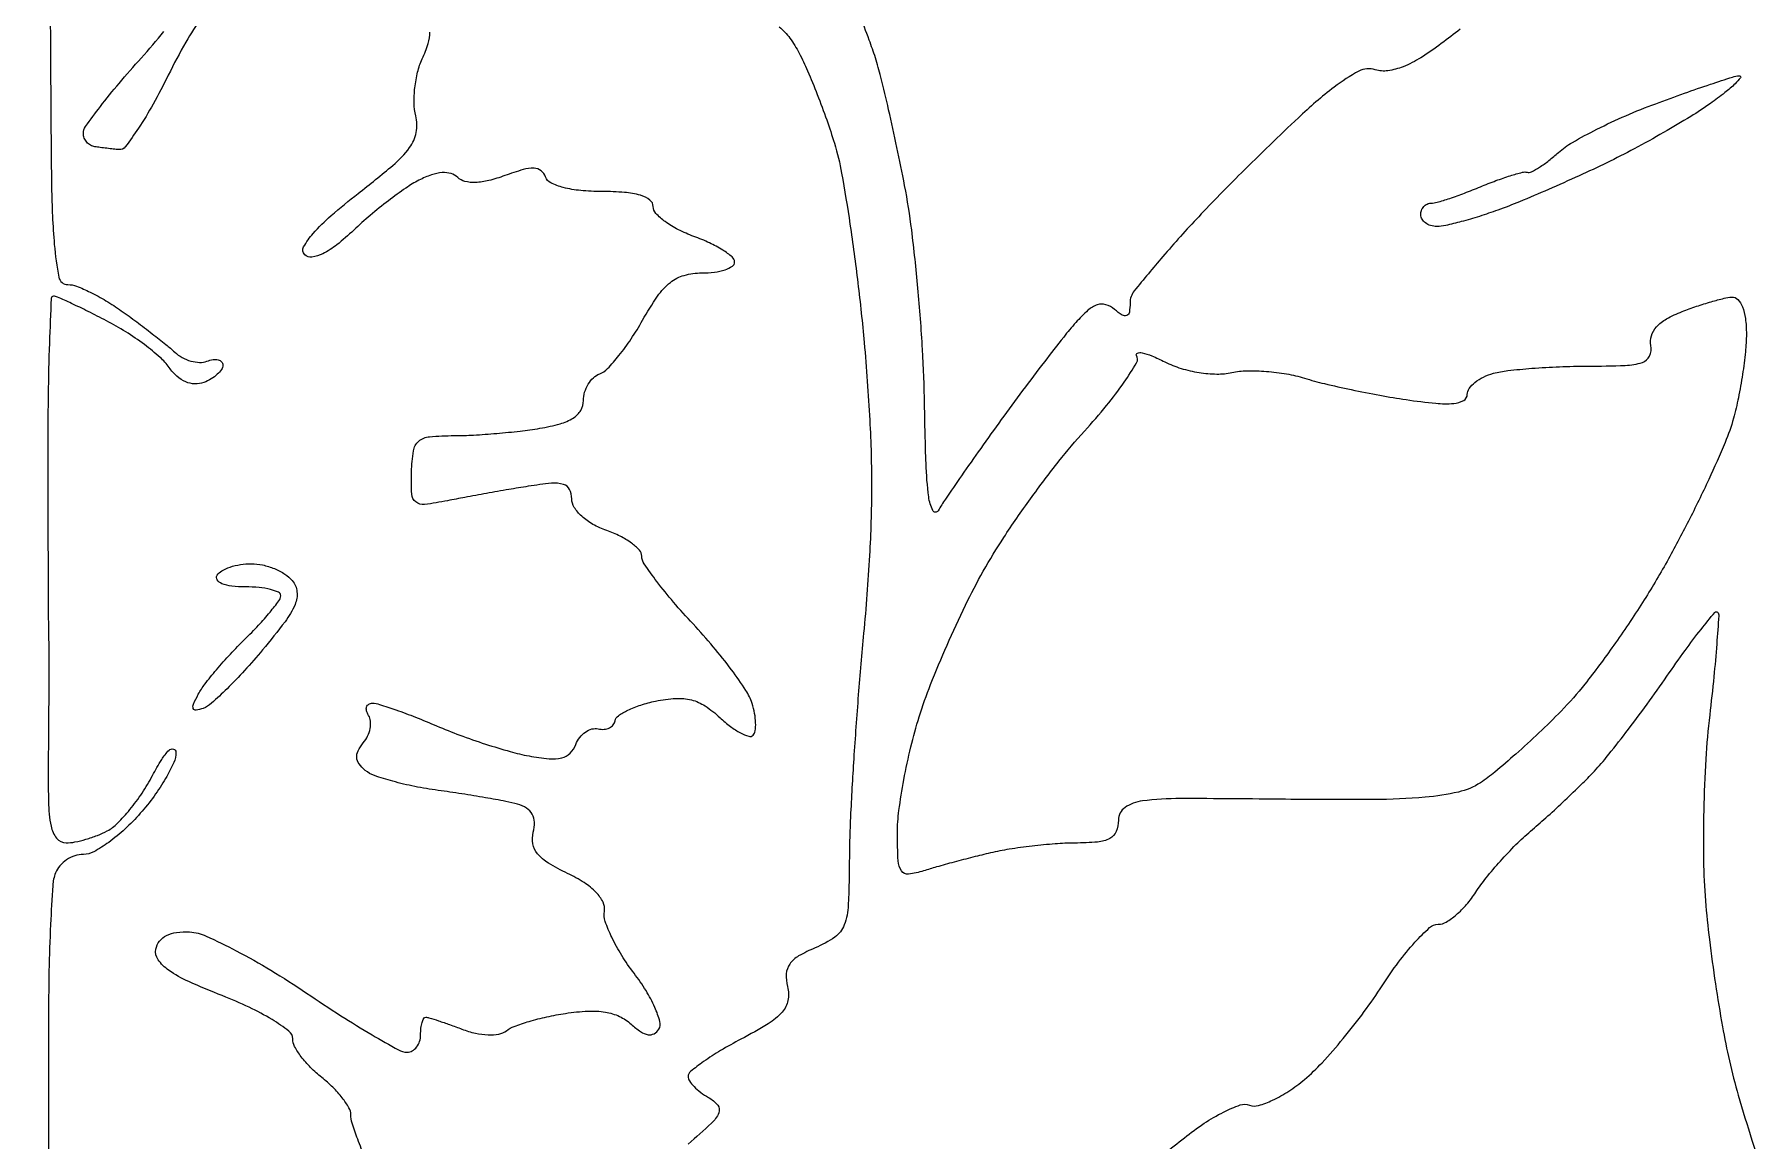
# Model space of a CAD drawing. Extents: x 0 to 102, y 0 to 135.
# Drawn here: x 58.1 to 70.61, y 82.1 to 90.14 of the extents above; entities that cross this region are included whole.
import ezdxf

# ---------------------------------------------------------------- set-up
doc = ezdxf.new("R2010")
doc.units = 0
doc.header["$MEASUREMENT"] = 0

msp = doc.modelspace()

# ---------------------------------------------------------------- linework, layer by layer
for points in [[(58.214622, 90.467941, -0.003191), (58.220541, 89.850528, 0.002655), (58.227531, 89.029698, 0.016934), (58.247384, 88.613732, 0.028279), (58.280447, 88.375835, 0.358288), (58.345445, 88.3224, -0.092958), (58.408704, 88.310537, -0.021018), (58.509289, 88.266485, -0.021075), (58.62281, 88.204914, -0.019074), (58.734693, 88.13205, -0.005758), (58.846496, 88.05106, -0.00527), (58.959783, 87.965122, -0.005274), (59.059304, 87.886267, -0.017136), (59.122875, 87.831085, 0.062492), (59.176992, 87.792096, 0.056364), (59.24095, 87.766037, 0.05982), (59.304651, 87.756098, 0.100764), (59.357808, 87.764979, -0.054275), (59.402229, 87.7767, -0.097686), (59.439727, 87.775002, -0.145706), (59.464316, 87.760616, -0.190262), (59.4738, 87.736596, -0.15187), (59.463925, 87.704835, -0.057594), (59.43304, 87.669474, -0.050219), (59.388134, 87.636217, -0.042698), (59.335042, 87.610456, -0.101617), (59.269826, 87.599673, -0.092119), (59.203137, 87.614753, -0.080977), (59.139426, 87.655384, -0.057682), (59.08311, 87.71879, 0.059989), (59.016566, 87.793021, 0.019768), (58.902461, 87.885403, 0.019367), (58.766627, 87.978796, 0.02078), (58.627062, 88.059085, 0.004754), (58.492589, 88.127558, 0.006871), (58.372353, 88.185302, 0.003846), (58.270208, 88.231691, 0.105035), (58.241446, 88.2378, 0.402262), (58.224079, 88.221131, 0.001321), (58.211614, 87.896095, 0.005739), (58.20252, 87.520594, 0.003444), (58.199911, 87.07455, 0.000352), (58.200709, 86.616646, 0.000478), (58.202115, 86.203302, 0.000316), (58.203847, 85.856175, 0.005384), (58.205716, 85.7421, -0.006544), (58.207145, 85.640564, -0.000909), (58.206968, 85.430005, -0.001041), (58.205785, 85.180683, -0.000883), (58.203523, 84.91725, 0.006671), (58.20459, 84.559699, 0.044774), (58.223327, 84.383291, 0.119741), (58.264277, 84.294856, 0.228559), (58.333228, 84.2616, 0.048019), (58.397135, 84.267752, 0.022872), (58.477497, 84.287219, 0.022429), (58.560294, 84.315417, 0.029583), (58.632681, 84.348812, 0.073343), (58.70667, 84.40365, 0.025095), (58.796574, 84.502831, 0.02432), (58.886196, 84.623817, 0.025782), (58.96178, 84.750662, -0.016609), (59.028374, 84.86723, -0.058609), (59.081814, 84.934774, -0.266536), (59.113384, 84.943287, -0.333466), (59.131661, 84.920194, -0.112761), (59.116547, 84.845175, -0.026068), (59.057174, 84.729868, -0.02563), (58.973066, 84.601179, -0.022604), (58.872836, 84.476044, -0.026185), (58.761201, 84.361581, -0.029992), (58.642931, 84.264844, -0.031278), (58.534318, 84.196282, -0.125793), (58.458887, 84.177, 0.080537), (58.397177, 84.166995, 0.065585), (58.336887, 84.137691, 0.066561), (58.287094, 84.094339, 0.089014), (58.256151, 84.043181, 0.075382), (58.235829, 83.950531, 0.004614), (58.219884, 83.667228, 0.006784), (58.208541, 83.328007, 0.004965), (58.2048, 82.951259), (58.2048, 81.993156)], [(59.321191, 90.263124, 0.032514), (59.204427, 90.08639, 0.015422), (59.076399, 89.8452, -0.012771), (58.966288, 89.63508, -0.019493), (58.8592, 89.459318, -0.014687), (58.763851, 89.3245, -0.260828), (58.716849, 89.30376, -0.004119), (58.67662, 89.307917, -0.002501), (58.629107, 89.313463, -0.002505), (58.58202, 89.319437, -0.004417), (58.5432, 89.32491, -0.092399), (58.510891, 89.336091, -0.08345), (58.483451, 89.35846, -0.084156), (58.465009, 89.388378, -0.096421), (58.4586, 89.421304, -0.157066), (58.475192, 89.472821, -0.00785), (58.582293, 89.617006, -0.011996), (58.718354, 89.785756, -0.008337), (58.879681, 89.969981, 0.015128), (59.044857, 90.163851, 0.016526)], [(63.520779, 90.197819, -0.056822), (63.59822, 90.114622, -0.039724), (63.665983, 90.005731, -0.018103), (63.726536, 89.877458, -0.008114), (63.797202, 89.704865, -0.008021), (63.866084, 89.519817, -0.010802), (63.922089, 89.350081, -0.030148), (63.974683, 89.132169, -0.007095), (64.035297, 88.762113, -0.007282), (64.092858, 88.333847, -0.007108), (64.138438, 87.900613, -0.009206), (64.179263, 87.336127, -0.013933), (64.192027, 86.843802, -0.013919), (64.177351, 86.351147, -0.00916), (64.134324, 85.785613, 0.00407), (64.095762, 85.338933, 0.003583), (64.062662, 84.872278, 0.003601), (64.038853, 84.450908, 0.010839), (64.030917, 84.163089, -0.008218), (64.023035, 83.81006, -0.079963), (63.993673, 83.663971, -0.152743), (63.924897, 83.575551, -0.053521), (63.781972, 83.497537, 0.032727), (63.662032, 83.438392, 0.10748), (63.597052, 83.379334, 0.141626), (63.572246, 83.308664, 0.074779), (63.580957, 83.215348, -0.109043), (63.583488, 83.114653, -0.13415), (63.542007, 83.030676, -0.074257), (63.440763, 82.945909, -0.016051), (63.241684, 82.832794, 0.013076), (63.094596, 82.750373, 0.019342), (62.970566, 82.669893, 0.014994), (62.875223, 82.598275, 0.227972), (62.8578, 82.562048, 0.151052), (62.867725, 82.529943, 0.042408), (62.90129, 82.488812, 0.038647), (62.949185, 82.446435, 0.032397), (63.00585, 82.409122, -0.090604), (63.073002, 82.352761, -0.283068), (63.080895, 82.296797, -0.103002), (63.027936, 82.222119, -0.009482), (62.8578, 82.069957, -0.007824)], [(68.475028, 90.179557, 0.005536), (68.336919, 90.07583, -0.023972), (68.188681, 89.972815, -0.045438), (68.059051, 89.907201, -0.058895), (67.94794, 89.877631, -0.11292), (67.856483, 89.885188, 0.201418), (67.737108, 89.874393, 0.042281), (67.556991, 89.75838, 0.025336), (67.297024, 89.536109, 0.005821), (66.882314, 89.134226, 0.008213), (66.572068, 88.816213, 0.012008), (66.310453, 88.525402, 0.007524), (66.103138, 88.276014, 0.171267), (66.0726, 88.189475, -0.03659), (66.067697, 88.122569, -0.262172), (66.048576, 88.097885, -0.244903), (66.016386, 88.100513, -0.03274), (65.959455, 88.141785, 0.099563), (65.895941, 88.17601, 0.156984), (65.834557, 88.17505, 0.1018), (65.766378, 88.135105, 0.027996), (65.678277, 88.046394, 0.01436), (65.589855, 87.940827, 0.003455), (65.449603, 87.760718, 0.003545), (65.291465, 87.551667, 0.00351), (65.135772, 87.339698, 0.002335), (64.986187, 87.130973, 0.002742), (64.846413, 86.931695, 0.002412), (64.730058, 86.762114, 0.016919), (64.676575, 86.677317, -0.597708), (64.638035, 86.678687, -0.082853), (64.608172, 86.777868, -0.023161), (64.588475, 87.021035, -0.004795), (64.577777, 87.450206, 0.010937), (64.56286, 87.850968, 0.007907), (64.52941, 88.296764, 0.007992), (64.484131, 88.719548, 0.017183), (64.432886, 89.043186, 0.004164), (64.376797, 89.320267, 0.004248), (64.316456, 89.594539, 0.004128), (64.260049, 89.831914, 0.017591), (64.220232, 89.9721, 0.011605), (64.175382, 90.100882, 0.003828), (64.103657, 90.288028, 0.00381)], [(60.508818, 81.969946, -0.012801), (60.454102, 82.106314, -0.011596), (60.413826, 82.222844, -0.077552), (60.4044, 82.28325, 0.132082), (60.390594, 82.334601, 0.034261), (60.342272, 82.406184, 0.0324), (60.273852, 82.483092, 0.028118), (60.1929, 82.554485, -0.030779), (60.111956, 82.626641, -0.034235), (60.043528, 82.705808, -0.036554), (59.995517, 82.780508, -0.12519), (59.9814, 82.836006, 0.234426), (59.953763, 82.891712, 0.025026), (59.830961, 82.975669, 0.026659), (59.665465, 83.065294, 0.018283), (59.469266, 83.149746, -0.013178), (59.225734, 83.251639, -0.046983), (59.078951, 83.335003, -0.085809), (59.002149, 83.411227, -0.208734), (58.986131, 83.487715, -0.113834), (59.013094, 83.546226, -0.110624), (59.063198, 83.587741, -0.08752), (59.136637, 83.610216, -0.046973), (59.231664, 83.612926, -0.089787), (59.352151, 83.58287, -0.014458), (59.570747, 83.47661, -0.015574), (59.823417, 83.334436, -0.013118), (60.08192, 83.168776, 0.006693), (60.331845, 83.004045, 0.009553), (60.558326, 82.865105, 0.005992), (60.750733, 82.755151, 0.127482), (60.813821, 82.7388, 0.128386), (60.851263, 82.748575, 0.10073), (60.88316, 82.776077, 0.089196), (60.904607, 82.817217, 0.075804), (60.912, 82.8657, -0.027432), (60.91467, 82.914324, -0.043151), (60.922808, 82.955323, -0.053281), (60.934607, 82.984139, -0.275595), (60.948793, 82.9926, -0.074552), (60.972828, 82.988996, -0.004648), (61.041546, 82.967215, -0.006788), (61.123137, 82.939284, -0.00498), (61.212883, 82.906181, 0.035834), (61.310358, 82.876915, 0.045955), (61.403204, 82.864946, 0.05311), (61.481885, 82.870445, 0.122603), (61.53564, 82.894442, -0.077744), (61.593239, 82.926561, -0.017007), (61.701324, 82.962319, -0.017318), (61.830552, 82.995435, -0.015852), (61.965619, 83.020644, -0.025529), (62.128688, 83.037298, -0.053355), (62.255935, 83.030179, -0.067603), (62.358025, 82.998879, -0.075913), (62.44367, 82.942272, 0.034174), (62.512357, 82.888163, 0.105767), (62.566709, 82.865937, 0.170435), (62.610043, 82.87294, 0.130583), (62.645154, 82.906145, 0.209912), (62.652969, 82.961705, 0.036036), (62.615982, 83.064274, 0.033919), (62.551626, 83.186113, 0.024464), (62.464466, 83.312784, -0.023746), (62.374829, 83.442654, -0.027667), (62.302771, 83.574144, -0.028354), (62.255148, 83.69023, -0.125764), (62.249124, 83.76317, 0.159064), (62.239205, 83.829857, 0.077215), (62.188774, 83.900905, 0.057494), (62.101513, 83.972126, 0.031662), (61.98088, 84.03903, -0.025916), (61.84226, 84.11384, -0.082454), (61.762777, 84.182331, -0.12726), (61.728597, 84.254584, -0.111579), (61.731403, 84.338232, 0.069975), (61.739911, 84.411203, 0.121711), (61.723981, 84.469695, 0.12413), (61.682956, 84.513282, 0.074464), (61.617684, 84.542433, 0.020184), (61.53124, 84.562765, 0.004608), (61.383405, 84.589885, 0.004759), (61.21227, 84.617977, 0.004618), (61.0389, 84.643106, -0.015521), (60.869126, 84.671506, -0.017696), (60.708786, 84.709417, -0.017089), (60.575905, 84.750775, -0.088426), (60.509107, 84.788342, -0.061655), (60.464009, 84.835891, -0.142585), (60.447173, 84.881654, -0.136672), (60.45722, 84.930615, -0.054722), (60.49524, 84.988219, 0.062926), (60.526697, 85.037618, 0.063122), (60.544838, 85.093237, 0.069172), (60.547555, 85.146398, 0.117163), (60.53359, 85.188494, -0.070593), (60.518798, 85.222287, -0.145706), (60.519304, 85.25086, -0.189608), (60.534599, 85.269703, -0.129258), (60.561593, 85.2768, -0.077592), (60.612632, 85.268832, -0.007361), (60.732798, 85.228413, -0.009268), (60.875255, 85.17516, -0.007173), (61.028455, 85.112077, 0.012854), (61.196635, 85.04505, 0.009728), (61.384372, 84.979886, 0.009853), (61.563144, 84.925577, 0.022448), (61.700455, 84.893378, 0.023112), (61.845892, 84.872997, 0.083946), (61.938648, 84.879919, 0.134851), (61.999641, 84.914041, 0.106964), (62.041154, 84.97747, -0.071909), (62.069612, 85.028348, -0.077516), (62.110703, 85.067601, -0.085988), (62.157732, 85.089526, -0.123223), (62.203518, 85.090419, 0.075399), (62.246388, 85.087188, 0.093447), (62.284979, 85.097522, 0.107399), (62.313289, 85.119584, 0.132518), (62.32723, 85.149874, -0.202028), (62.350356, 85.186232, -0.038703), (62.419386, 85.226512, -0.035711), (62.51284, 85.263779, -0.026208), (62.62083, 85.292005, -0.035215), (62.768864, 85.311788, -0.078437), (62.881729, 85.301136, -0.082755), (62.982048, 85.256841, -0.042784), (63.090116, 85.171848, 0.025839), (63.166579, 85.107406, 0.040372), (63.239108, 85.061129, 0.048098), (63.298733, 85.036544, 0.27686), (63.330491, 85.044491, 0.163426), (63.34611, 85.075906, 0.042069), (63.349172, 85.133254, 0.038271), (63.34167, 85.202924, 0.030902), (63.323371, 85.275948, 0.068628), (63.278433, 85.370328, 0.014473), (63.173556, 85.52027, 0.014905), (63.040634, 85.688355, 0.013645), (62.894079, 85.853373, -0.011209), (62.751558, 86.012285, -0.015356), (62.631066, 86.161912, -0.01206), (62.538897, 86.290168, -0.147123), (62.520833, 86.347174, 0.186397), (62.503297, 86.390666, 0.047369), (62.445267, 86.442005, 0.041721), (62.362868, 86.492098, 0.031864), (62.2656, 86.533123, -0.043633), (62.165401, 86.578187, -0.056977), (62.083889, 86.636834, -0.067827), (62.029827, 86.701301, -0.141531), (62.0118, 86.763712, 0.118525), (61.995304, 86.832322, 0.207615), (61.951005, 86.868845, 0.094699), (61.86393, 86.876811, 0.015344), (61.69455, 86.854962, 0.002706), (61.553457, 86.831558, 0.001779), (61.391308, 86.803164, 0.00179), (61.233692, 86.774403, 0.003451), (61.107738, 86.750052, -0.018273), (60.940958, 86.722909, -0.202339), (60.877312, 86.740832, -0.21394), (60.847718, 86.798308, -0.020598), (60.845663, 86.959303, -0.03063), (60.859506, 87.113272, -0.181191), (60.89829, 87.182708, -0.155277), (60.976779, 87.215413, -0.020917), (61.157524, 87.223531, 0.013193), (61.296967, 87.227638, 0.007454), (61.465682, 87.239592, 0.007436), (61.635598, 87.256729, 0.012106), (61.77915, 87.2769, 0.02603), (61.926951, 87.309309, 0.074637), (62.022802, 87.351758, 0.117373), (62.07682, 87.40733, 0.1352), (62.0964, 87.478418, -0.07269), (62.105224, 87.538796, -0.064003), (62.131091, 87.597017, -0.066864), (62.169341, 87.644372, -0.098167), (62.214496, 87.672815, 0.111397), (62.272008, 87.71118, 0.021523), (62.354766, 87.805998, 0.021932), (62.443397, 87.927382, 0.018702), (62.526174, 88.062566, -0.022627), (62.635597, 88.238158, -0.073873), (62.728688, 88.338083, -0.101028), (62.82943, 88.389503, -0.067745), (62.957978, 88.407, 0.031511), (63.049238, 88.412757, 0.048708), (63.126222, 88.430243, 0.062466), (63.179577, 88.455717, 0.255496), (63.1962, 88.486124, 0.223653), (63.178748, 88.523188, 0.032342), (63.109221, 88.573457, 0.031492), (63.013516, 88.62554, 0.022114), (62.9001, 88.672319, -0.030708), (62.786736, 88.721371, -0.040677), (62.690979, 88.780223, -0.045944), (62.623615, 88.83981, -0.190962), (62.604, 88.889295, 0.236433), (62.579966, 88.93728, 0.089247), (62.510945, 88.971829, 0.052492), (62.396058, 88.992875, 0.019076), (62.23035, 88.9992, -0.023169), (62.076224, 89.006346, -0.039995), (61.949836, 89.028381, -0.049405), (61.858875, 89.061717, -0.200521), (61.820573, 89.10495, 0.146055), (61.788337, 89.150176, 0.15826), (61.73761, 89.168553, 0.07914), (61.656842, 89.158461, 0.017655), (61.524372, 89.114921, -0.026896), (61.407128, 89.078772, -0.05166), (61.309848, 89.064857, -0.068948), (61.233966, 89.072381, -0.13809), (61.181831, 89.101609, 0.128112), (61.133353, 89.13005, 0.086965), (61.069367, 89.136614, 0.065875), (60.990995, 89.120497, 0.035195), (60.899933, 89.081486, 0.032331), (60.804438, 89.024277, 0.012151), (60.678268, 88.932539, 0.011978), (60.545337, 88.825713, 0.014261), (60.425385, 88.718493, -0.021717), (60.302423, 88.611836, -0.051599), (60.200485, 88.546788, -0.080945), (60.121448, 88.52205, -0.23604), (60.068736, 88.539624, -0.335854), (60.060945, 88.595985, -0.05176), (60.130314, 88.694376, -0.035147), (60.260301, 88.823741, -0.013554), (60.457374, 88.98495, 0.01084), (60.710005, 89.189328, 0.05754), (60.831519, 89.318732, 0.111778), (60.880233, 89.428884, 0.110358), (60.877078, 89.549823, -0.056879), (60.864769, 89.642341, -0.032847), (60.870056, 89.754653, -0.03243), (60.890422, 89.868155, -0.046319), (60.924043, 89.964747, 0.030528), (60.966587, 90.075586, 0.080589), (60.978801, 90.159451, 0.101126)], [(66.318895, 81.999338, 0.008147), (66.467536, 82.115482, -0.023182), (66.611491, 82.221153, -0.030473), (66.752413, 82.302954, -0.031235), (66.873455, 82.354496, -0.17849), (66.94214, 82.353592, 0.163163), (67.007385, 82.35079, 0.039345), (67.110043, 82.389336, 0.036278), (67.22694, 82.454779, 0.029162), (67.342449, 82.540997, 0.031315), (67.469316, 82.662089, 0.013575), (67.623041, 82.837741, 0.013371), (67.776922, 83.033966, 0.017302), (67.906794, 83.222302, -0.018067), (68.025263, 83.39354, -0.024702), (68.144726, 83.538065, -0.023063), (68.251688, 83.644843, -0.186731), (68.315149, 83.6694, 0.135414), (68.37245, 83.685209, 0.042166), (68.445622, 83.737741, 0.038659), (68.521074, 83.813017, 0.034168), (68.5875, 83.90205, -0.026119), (68.66274, 84.006358, -0.013644), (68.766523, 84.128476, -0.013533), (68.880085, 84.248255, -0.020134), (68.986302, 84.346161, 0.007506), (69.096256, 84.442493, 0.004787), (69.221349, 84.557645, 0.004808), (69.341871, 84.672938, 0.008917), (69.437082, 84.769161, 0.020517), (69.537283, 84.883117, 0.006267), (69.679414, 85.06337, 0.006262), (69.833673, 85.26942, 0.006807), (69.978411, 85.47367, -0.006036), (70.110533, 85.660727, -0.010223), (70.226211, 85.813695, -0.004217), (70.325955, 85.937965, -0.444), (70.345453, 85.938947, -0.216414), (70.354996, 85.913527, -0.002002), (70.340367, 85.70816, -0.006288), (70.319412, 85.469818, -0.003968), (70.289251, 85.192177, 0.014134), (70.260925, 84.870683, 0.00918), (70.245539, 84.497945, 0.009232), (70.243923, 84.133235, 0.017289), (70.258255, 83.8386, 0.009846), (70.287303, 83.557227, 0.006525), (70.331205, 83.235479, 0.006568), (70.382056, 82.923941, 0.01269), (70.432311, 82.676423, 0.014048), (70.49755, 82.424904, 0.00632), (70.596588, 82.098414, 0.006251), (70.709953, 81.755935, 0.008471)]]:
    msp.add_lwpolyline(points, format="xyb")
for points in [[(70.505461, 89.840792, -0.634245), (70.512926, 89.827073, -0.044763), (70.474667, 89.783591, -0.024117), (70.399148, 89.71848, -0.010764), (70.293961, 89.639874, -0.017518), (70.151213, 89.545283, -0.00749), (69.95426, 89.428505, -0.0074), (69.740392, 89.310159, -0.009664), (69.5412, 89.208652, -0.005955), (69.339056, 89.113472, -0.004582), (69.116265, 89.014251, -0.004634), (68.906248, 88.925321, -0.011002), (68.748014, 88.864078, -0.010263), (68.613956, 88.818646, -0.011282), (68.482291, 88.780262, -0.010753), (68.368595, 88.752487, -0.054577), (68.303864, 88.7454, -0.071085), (68.259432, 88.751749, -0.086511), (68.221752, 88.770251, -0.100295), (68.196562, 88.797739, -0.136311), (68.1876, 88.83, -0.086514), (68.193232, 88.862304, -0.094091), (68.209416, 88.889749, -0.100245), (68.233537, 88.908105, -0.113153), (68.261868, 88.9146, 0.071137), (68.306026, 88.920915, 0.009012), (68.398122, 88.949615, 0.010424), (68.506745, 88.988157, 0.008492), (68.621418, 89.033798, -0.01002), (68.734666, 89.078472, -0.013509), (68.838928, 89.114032, -0.010538), (68.926384, 89.139236, -0.125948), (68.961268, 89.139548, 0.179208), (68.992225, 89.143062, 0.023553), (69.050786, 89.176186, 0.024935), (69.118934, 89.223991, 0.018497), (69.189384, 89.283159, -0.053795), (69.290362, 89.356486, -0.013748), (69.468604, 89.452268, -0.013846), (69.679325, 89.550934, -0.013643), (69.896216, 89.638301, -0.003638), (70.106033, 89.714502, -0.005054), (70.295161, 89.779492, -0.00319), (70.454748, 89.831404, -0.06262)], [(70.45065, 88.231364, -0.221602), (70.493745, 88.214382, -0.096704), (70.527515, 88.161284, -0.063138), (70.549171, 88.0756, -0.030799), (70.555928, 87.96285, -0.025175), (70.549185, 87.833421, -0.012263), (70.528237, 87.669262, -0.01213), (70.498036, 87.499143, -0.017152), (70.462324, 87.3495, -0.032708), (70.401312, 87.173649, -0.00885), (70.281832, 86.903966, -0.008919), (70.135002, 86.602001, -0.009144), (69.978666, 86.307989, -0.015317), (69.801329, 86.010551, -0.01193), (69.591213, 85.698173, -0.012104), (69.381257, 85.41629, -0.028481), (69.208076, 85.219368, -0.00847), (69.047472, 85.061889, -0.008094), (68.879214, 84.907499, -0.008059), (68.726303, 84.77603, -0.028503), (68.622256, 84.699041, -0.089791), (68.461098, 84.630727, -0.034255), (68.219212, 84.59334, -0.019771), (67.84556, 84.57639, -0.004334), (67.20225, 84.578238, 0.002352), (66.441258, 84.58344, 0.031537), (66.162696, 84.566449, 0.120262), (66.036034, 84.518287, 0.246856), (65.988, 84.426925, -0.096992), (65.971766, 84.344023, -0.17646), (65.926006, 84.293512, -0.100028), (65.836903, 84.26731, -0.020063), (65.67075, 84.259582, 0.01703), (65.527794, 84.2538, 0.010409), (65.359713, 84.237735, 0.01043), (65.193692, 84.214852, 0.018197), (65.0574, 84.188043, 0.004443), (64.930096, 84.156958, 0.003469), (64.792364, 84.121007, 0.003507), (64.66455, 84.085734, 0.008533), (64.57095, 84.05746, -0.049094), (64.461883, 84.03395, -0.276863), (64.409875, 84.05755, -0.140504), (64.385284, 84.130428, -0.011562), (64.3806, 84.332962, -0.033046), (64.39148, 84.497402, -0.013259), (64.42711, 84.720098, -0.013052), (64.478308, 84.958815, -0.016091), (64.538933, 85.178251, -0.018604), (64.62153, 85.412542, -0.009617), (64.741176, 85.699224, -0.009546), (64.875648, 85.989598, -0.01428), (65.005078, 86.237395, -0.018204), (65.15389, 86.482137, -0.010724), (65.348359, 86.76387, -0.010721), (65.554995, 87.03736, -0.017997), (65.741448, 87.256724, 0.013525), (65.902063, 87.442302, 0.020933), (66.029392, 87.611719, 0.0164), (66.120317, 87.753621, 0.279621), (66.119879, 87.806744, -0.47821), (66.126147, 87.824547, -0.141602), (66.159663, 87.826519, -0.043749), (66.230579, 87.803803, -0.016327), (66.325707, 87.760165, 0.041315), (66.443809, 87.712972, 0.034927), (66.574883, 87.682593, 0.035994), (66.703437, 87.671515, 0.056643), (66.813582, 87.682472, -0.04855), (66.923585, 87.695212, -0.023972), (67.064353, 87.691036, -0.023534), (67.211253, 87.672628, -0.031662), (67.3416, 87.641418, 0.01579), (67.48623, 87.601897, 0.00681), (67.68119, 87.557984, 0.006731), (67.89013, 87.516833, 0.008854), (68.08185, 87.485244, 0.011171), (68.296572, 87.458646, 0.046457), (68.426925, 87.457595, 0.101176), (68.499539, 87.478984, 0.277479), (68.526, 87.522993, -0.156929), (68.539876, 87.566115, -0.067176), (68.581915, 87.610632, -0.057167), (68.643527, 87.649746, -0.047437), (68.71635, 87.676878, -0.037286), (68.820938, 87.696699, -0.009133), (68.995502, 87.713244, -0.009305), (69.196781, 87.724855, -0.009167), (69.399353, 87.729045, 0.008504), (69.675175, 87.734384, 0.069059), (69.799312, 87.756237, 0.205211), (69.852287, 87.802415, 0.164179), (69.861706, 87.87825, -0.123991), (69.864923, 87.949926, -0.112903), (69.90153, 88.014394, -0.080394), (69.975034, 88.072517, -0.0349), (70.088153, 88.125614, -0.010468), (70.194205, 88.164104, -0.010843), (70.300545, 88.197645, -0.010606), (70.393722, 88.222695, -0.045191)], [(59.679934, 86.292, -0.054865), (59.762539, 86.282908, -0.04311), (59.848501, 86.255807, -0.044422), (59.924907, 86.215995, -0.077386), (59.978337, 86.168791, -0.148378), (60.012577, 86.087378, -0.127878), (59.998582, 85.995315, -0.060974), (59.925528, 85.86978, -0.011854), (59.761959, 85.664395, -0.010944), (59.631635, 85.515245, -0.013522), (59.503549, 85.382375, -0.011909), (59.391237, 85.277142, -0.090911), (59.329706, 85.239608, -0.050803), (59.27873, 85.225781, -0.366765), (59.25853, 85.237881, -0.18813), (59.259983, 85.270963, -0.019578), (59.294806, 85.342154, -0.040349), (59.34203, 85.415068, -0.011567), (59.426568, 85.519923, -0.011562), (59.527775, 85.634208, -0.012047), (59.632813, 85.7421, 0.011183), (59.732304, 85.84394, 0.015436), (59.816625, 85.939985, 0.011994), (59.881466, 86.022566, 0.152319), (59.89445, 86.05935, 0.306484), (59.879126, 86.083914, 0.043949), (59.820089, 86.104162, 0.037508), (59.737025, 86.118213, 0.023152), (59.638007, 86.1228, -0.027979), (59.537783, 86.128413, -0.069343), (59.466695, 86.146591, -0.145541), (59.432334, 86.174256, -0.297719), (59.4315, 86.2074, -0.126268), (59.465294, 86.239908, -0.046682), (59.526045, 86.267149, -0.04255), (59.601019, 86.285748, -0.039551)]]:
    msp.add_lwpolyline(points, format="xyb", close=True)

doc.saveas('drawing.dxf')
